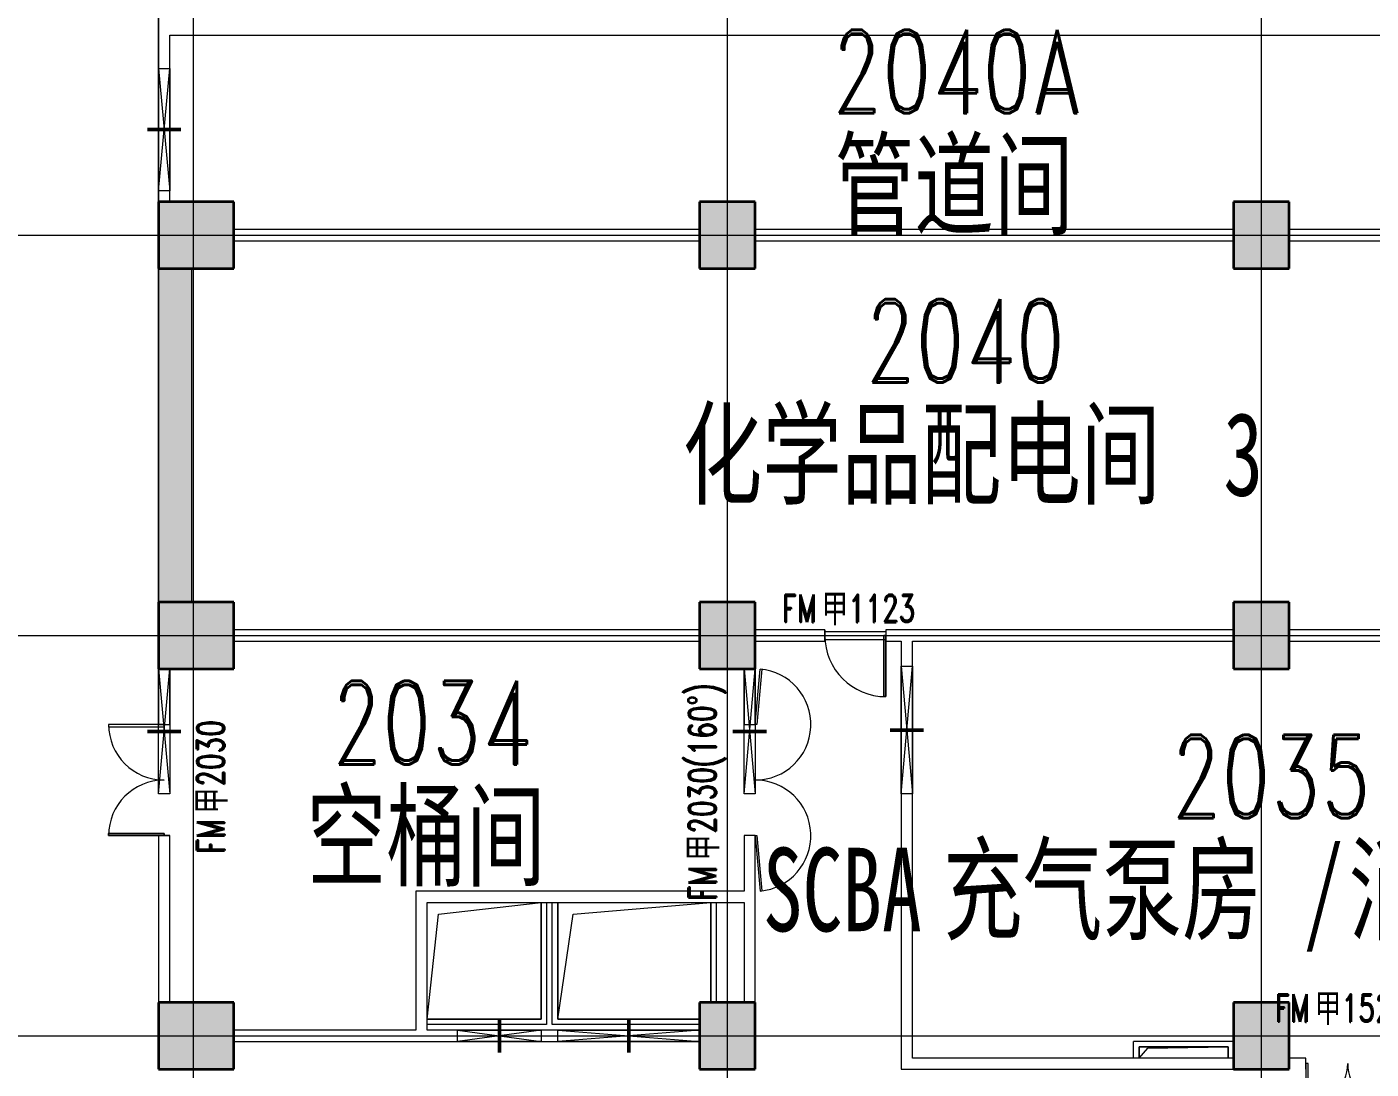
# Model space of a CAD drawing. Header units: millimetres. Extents: x -172041 to 399210, y -31706 to 192400.
# Drawn here: x 241807 to 265971, y 13800 to 32548 of the extents above; entities that cross this region are included whole.
import ezdxf

# ---------------------------------------------------------------- set-up
doc = ezdxf.new("R2010")
doc.units = ezdxf.units.MM
doc.linetypes.add('轴网线', pattern=[22.04, 18.38, -1.83, 0, -1.83])
doc.layers.get('0').update_dxf_attribs({"color": 8})
for name, color, linetype, lineweight in [('A-AREA-IDEN', 8, 'Continuous', 9), ('A-DOOR', 8, 'Continuous', 5), ('A-DOOR-IDEN', 8, 'Continuous', 9), ('A-DOOR-OPNG', 8, 'Continuous', 5), ('A-GENM', 8, 'Continuous', 5), ('A-WALL', 8, 'Continuous', 5), ('A-WALL-PATT', 8, 'Continuous', 9), ('S-COLS', 8, 'Continuous', 5), ('S-GRID', 8, 'Continuous', 9)]:
    doc.layers.add(name, color=color, linetype=linetype, lineweight=lineweight)
doc.styles.add('RomanD', font='romand__.ttf', dxfattribs={"width": 0.7, "height": 1500})
doc.styles.add('RomanD_4', font='romand__.ttf', dxfattribs={"width": 0.7, "height": 500})
doc.styles.add('仿宋_2', font='', dxfattribs={"width": 0.7, "height": 1500})
doc.styles.add('微软雅黑', font='Microsoft YaHei.ttf', dxfattribs={"width": 0.7, "height": 500})
doc.styles.get('仿宋_2').set_extended_font_data('FangSong')

# ---------------------------------------------------------------- blocks, each defined once
blk = doc.blocks.new('砼_柱_矩形 - 1000X1200-501527-LAY-2F-1_500-A')
at = {"layer": 'S-COLS', "lineweight": 15, "true_color": 0xc0c0c0}
blk.add_hatch(color=9, dxfattribs=at).paths.add_polyline_path([(-500, -600), (500, -600), (500, 600), (-500, 600), (-500, -100)], flags=0)
at = {"layer": 'S-COLS', "color": 7, "lineweight": 35}
for p, q in [((500, 600), (-500, 600)), ((-500, 600), (-500, -600)), ((500, -600), (500, 600)), ((-500, -600), (500, -600))]:
    blk.add_line(p, q, dxfattribs=at)
blk = doc.blocks.new('X-ST-F3-02-C-001_HLP2_rvt-1-LAY-2F-1_500-A')
at = {"layer": 'S-COLS', "true_color": 0xc0c0c0}
for points in [[(244375, 28200), (245525, 28200), (245525, 29400), (244175, 29400), (244175, 28200)], [(263500, 28200), (264500, 28200), (264500, 29400), (263500, 29400), (263500, 28700)], [(244775, 21000), (245525, 21000), (245525, 22200), (244175, 22200), (244175, 21000)], [(263500, 21000), (264500, 21000), (264500, 22200), (263500, 22200), (263500, 21500)], [(245175, 13800), (245525, 13800), (245525, 15000), (244175, 15000), (244175, 13800)], [(254149, 13800), (254900, 13800), (254900, 15000), (253900, 15000), (253900, 13800), (254100, 13800)], [(263500, 13800), (264500, 13800), (264500, 15000), (263500, 15000), (263500, 13935)]]:
    blk.add_hatch(color=9, dxfattribs=at).paths.add_polyline_path(points, flags=0)
at = {"layer": 'S-COLS', "color": 7, "lineweight": 35}
for p, q in [((245525, 29400), (244175, 29400)), ((244175, 29400), (244175, 28200)), ((245525, 28200), (245525, 29400)), ((264500, 29400), (263500, 29400)), ((263500, 29400), (263500, 28200)), ((264500, 28200), (264500, 29400)), ((244175, 28200), (245525, 28200)), ((263500, 28200), (264500, 28200)), ((245525, 22200), (244175, 22200)), ((244175, 22200), (244175, 21000)), ((245525, 21000), (245525, 22200)), ((264500, 22200), (263500, 22200)), ((263500, 22200), (263500, 21000)), ((264500, 21000), (264500, 22200)), ((244175, 21000), (245525, 21000)), ((263500, 21000), (264500, 21000)), ((245525, 15000), (244175, 15000)), ((244175, 15000), (244175, 13800)), ((245525, 13800), (245525, 15000)), ((254900, 15000), (253900, 15000)), ((253900, 15000), (253900, 13800)), ((254900, 13800), (254900, 15000)), ((264500, 15000), (263500, 15000)), ((263500, 15000), (263500, 13800)), ((264500, 13800), (264500, 15000)), ((244175, 13800), (245525, 13800)), ((253900, 13800), (254900, 13800)), ((263500, 13800), (264500, 13800))]:
    blk.add_line(p, q, dxfattribs=at)
at = {"lineweight": 15}
for p in [(254400, 28800), (254400, 21600)]:
    blk.add_blockref('砼_柱_矩形 - 1000X1200-501527-LAY-2F-1_500-A', p, dxfattribs=at)
blk = doc.blocks.new('双扇平开门-角度可调 - FM甲2030_160__-4907183-LAY-2F-1_500-A')
at = {"layer": 'A-DOOR'}
for p, q in [((-1000, 100), (-1996, 187)), ((-1993, 217), (-997, 130)), ((-997, 130), (-1000, 100)), ((997, 130), (1993, 217)), ((1000, 100), (997, 130)), ((1000, 100), (1996, 187))]:
    blk.add_line(p, q, dxfattribs=at)
for centre, start, end in [((-1000, 100), 360, 175), ((1000, 100), 5, 180)]:
    blk.add_arc(centre, 1000, start, end, dxfattribs=at)
blk = doc.blocks.new('双扇平开防火门_带观察窗 - FM甲2030-4642942-LAY-2F-1_500-A')
at = {"layer": 'A-DOOR'}
for p, q in [((-1000, 0), (-1000, 1000)), ((-1000, 1000), (-960, 1000)), ((-1000, 1000), (-1000, 800)), ((-960, 1000), (-1000, 1000)), ((-960, 1000), (-960, 0)), ((-960, 800), (-960, 1000)), ((1000, 1000), (960, 1000)), ((960, 1000), (960, 0)), ((1000, 1000), (960, 1000)), ((960, 1000), (960, 800)), ((1000, 0), (1000, 1000)), ((1000, 800), (1000, 1000)), ((-1000, 800), (-1000, 600)), ((-960, 600), (-960, 800)), ((960, 800), (960, 600)), ((1000, 600), (1000, 800)), ((-1000, 600), (-1000, 0)), ((-960, 0), (-960, 600)), ((960, 600), (960, 0)), ((1000, 0), (1000, 600)), ((-960, 0), (-1000, 0)), ((-1000, 0), (-960, 0)), ((960, 0), (1000, 0)), ((960, 0), (1000, 0))]:
    blk.add_line(p, q, dxfattribs=at)
for centre, start, end in [((-1000, 0), 0, 90), ((1000, 0), 90, 180)]:
    blk.add_arc(centre, 1000, start, end, dxfattribs=at)
at = {"layer": 'A-DOOR-OPNG'}
for p, q in [((-1000, 100), (-1000, -100)), ((1000, 100), (1000, -100))]:
    blk.add_line(p, q, dxfattribs=at)
blk = doc.blocks.new('单扇平开防火门_带观察窗 - FM甲1123-4715553-LAY-2F-1_500-A')
at = {"layer": 'A-DOOR'}
for p, q in [((510, -1100), (510, 0)), ((550, 0), (510, 0)), ((510, 0), (510, -700)), ((550, -700), (550, 0)), ((510, 0), (550, 0)), ((550, 0), (550, -1100)), ((510, -700), (510, -900)), ((550, -900), (550, -700)), ((510, -900), (510, -1100)), ((550, -1100), (550, -900)), ((550, -1100), (510, -1100)), ((510, -1100), (550, -1100))]:
    blk.add_line(p, q, dxfattribs=at)
blk.add_arc((550, 0), 1100, 180, 270, dxfattribs=at)
at = {"layer": 'A-DOOR-OPNG'}
for p, q in [((-550, 100), (-550, -100)), ((-550, 70), (550, 70)), ((550, 99), (550, -100)), ((-550, -70), (550, -70))]:
    blk.add_line(p, q, dxfattribs=at)
blk = doc.blocks.new('双扇平开防火门_带观察窗 - FM甲1523-4644315-LAY-2F-1_500-A')
at = {"layer": 'A-DOOR'}
for p, q in [((-750, 0), (-750, 750)), ((-750, 750), (-710, 750)), ((-750, 750), (-750, 550)), ((-710, 750), (-750, 750)), ((-710, 750), (-710, 0)), ((-710, 550), (-710, 750)), ((750, 750), (710, 750)), ((710, 750), (710, 0)), ((750, 750), (710, 750)), ((710, 750), (710, 550)), ((750, 0), (750, 750)), ((750, 550), (750, 750)), ((-750, 550), (-750, 350)), ((-710, 350), (-710, 550)), ((710, 550), (710, 350)), ((750, 350), (750, 550)), ((-750, 350), (-750, 0)), ((-710, 0), (-710, 350)), ((710, 350), (710, 0)), ((750, 0), (750, 350)), ((-710, 0), (-750, 0)), ((-750, 0), (-710, 0)), ((710, 0), (750, 0)), ((710, 0), (750, 0))]:
    blk.add_line(p, q, dxfattribs=at)
for centre, start, end in [((-750, 0), 0, 90), ((750, 0), 90, 180)]:
    blk.add_arc(centre, 750, start, end, dxfattribs=at)
at = {"layer": 'A-DOOR-OPNG'}
for p, q in [((-750, 100), (-750, -100)), ((750, 100), (750, -100))]:
    blk.add_line(p, q, dxfattribs=at)
blk = doc.blocks.new('楼板洞口-A - CO-翻边100mm-3802876-LAY-2F-1_500-A')
at = {"layer": 'A-GENM'}
for p, q in [((-100, 0), (-100, 300)), ((1700, 300), (-100, 300)), ((0, 0), (0, 200)), ((0, 200), (1600, 200)), ((0, 200), (0, 0)), ((1600, 200), (0, 200)), ((0, 0), (160, 180)), ((160, 180), (1600, 200)), ((1600, 200), (1600, 0)), ((1600, 0), (1600, 200))]:
    blk.add_line(p, q, dxfattribs=at)
blk = doc.blocks.new('楼板洞口-A - F01-翻边100-4495792-LAY-2F-1_500-A')
at = {"layer": 'A-GENM'}
for p, q in [((205, 1890), (2050, 2100)), ((2050, 2100), (2050, 0)), ((2050, 0), (2050, 2100)), ((2150, 2100), (2150, -100)), ((0, 0), (205, 1890)), ((2050, 0), (0, 0)), ((0, 0), (2050, 0)), ((2150, -100), (0, -100))]:
    blk.add_line(p, q, dxfattribs=at)
blk = doc.blocks.new('楼板洞口-A - F01-翻边100-4495952-LAY-2F-1_500-A')
at = {"layer": 'A-GENM'}
for p, q in [((-100, -100), (-100, 2100)), ((0, 0), (0, 2100)), ((0, 2100), (0, 0)), ((275, 1890), (2750, 2100)), ((2750, 2100), (2750, 300)), ((2750, 300), (2750, 2100)), ((2850, 2100), (2850, 300)), ((0, 0), (275, 1890)), ((2550, 0), (0, 0)), ((0, 0), (2550, 0)), ((2550, -100), (-100, -100))]:
    blk.add_line(p, q, dxfattribs=at)
blk = doc.blocks.new('矩形墙洞-D - F01-4899617-LAY-2F-1_500-A')
at = {"layer": 'A-GENM', "color": 7, "lineweight": 50}
blk.add_line((125, 300), (125, -300), dxfattribs=at)
at = {"layer": 'A-GENM'}
for p, q in [((-1000, -100), (-1000, 100)), ((-1000, 100), (1250, 100)), ((1250, -100), (-1000, 100)), ((-1000, -100), (1250, 100)), ((1250, 100), (1250, -100)), ((1250, -100), (-1000, -100))]:
    blk.add_line(p, q, dxfattribs=at)
blk = doc.blocks.new('矩形墙洞-D - F01-4899633-LAY-2F-1_500-A')
at = {"layer": 'A-GENM', "color": 7, "lineweight": 50}
blk.add_line((125, 300), (125, -300), dxfattribs=at)
at = {"layer": 'A-GENM'}
for p, q in [((-1000, -100), (-1000, 100)), ((-1000, 100), (1250, 100)), ((1250, -100), (-1000, 100)), ((-1000, -100), (1250, 100)), ((1250, 100), (1250, -100)), ((1250, -100), (-1000, -100))]:
    blk.add_line(p, q, dxfattribs=at)
blk = doc.blocks.new('矩形墙洞-D - F01-4899623-LAY-2F-1_500-A')
at = {"layer": 'A-GENM', "color": 7, "lineweight": 50}
blk.add_line((125, 300), (125, -300), dxfattribs=at)
at = {"layer": 'A-GENM'}
for p, q in [((-1025, -100), (-1025, 100)), ((-1025, 100), (1275, 100)), ((1275, -100), (-1025, 100)), ((-1025, -100), (1275, 100)), ((1275, 100), (1275, -100)), ((1275, -100), (-1025, -100))]:
    blk.add_line(p, q, dxfattribs=at)
blk = doc.blocks.new('矩形墙洞-D - F01-4899631-LAY-2F-1_500-A')
at = {"layer": 'A-GENM', "color": 7, "lineweight": 50}
blk.add_line((125, 300), (125, -300), dxfattribs=at)
at = {"layer": 'A-GENM'}
for p, q in [((-625, -100), (-625, 100)), ((-625, 100), (875, 100)), ((875, -100), (-625, 100)), ((-625, -100), (875, 100)), ((875, 100), (875, -100)), ((875, -100), (-625, -100))]:
    blk.add_line(p, q, dxfattribs=at)
blk = doc.blocks.new('矩形墙洞-D - F01-4899630-LAY-2F-1_500-A')
at = {"layer": 'A-GENM', "color": 7, "lineweight": 50}
blk.add_line((125, 300), (125, -300), dxfattribs=at)
at = {"layer": 'A-GENM'}
for p, q in [((-1150, -100), (-1150, 100)), ((-1150, 100), (1400, 100)), ((1400, -100), (-1150, 100)), ((-1150, -100), (1400, 100)), ((1400, 100), (1400, -100)), ((1400, -100), (-1150, -100))]:
    blk.add_line(p, q, dxfattribs=at)
blk = doc.blocks.new('矩形墙洞-D - F01-4899616-LAY-2F-1_500-A')
at = {"layer": 'A-GENM', "color": 7, "lineweight": 50}
blk.add_line((125, 300), (125, -300), dxfattribs=at)
at = {"layer": 'A-GENM'}
for p, q in [((-975, -100), (-975, 100)), ((-975, 100), (1225, 100)), ((1225, -100), (-975, 100)), ((-975, -100), (1225, 100)), ((1225, 100), (1225, -100)), ((1225, -100), (-975, -100))]:
    blk.add_line(p, q, dxfattribs=at)

msp = doc.modelspace()

# ---------------------------------------------------------------- hatches: boundary and pattern name
at = {"layer": 'A-WALL-PATT', "lineweight": 5}
msp.add_hatch(color=256, dxfattribs=at).paths.add_polyline_path([(244233.3, 22200), (244775, 22200), (244775, 28200), (244175, 28200), (244175, 22200)], flags=0)

# ---------------------------------------------------------------- linework, layer by layer
at = {"layer": 'A-WALL', "lineweight": 9}
for p, q in [((244175, 29400), (244175, 35400)), ((244175, 35400), (244175, 29400)), ((244375, 32400), (269450, 32400)), ((244375, 29400), (244375, 32400)), ((253900, 28900), (245525, 28900)), ((263500, 28900), (254900, 28900)), ((269200, 28900), (264500, 28900)), ((245525, 28700), (253900, 28700)), ((254900, 28700), (263500, 28700)), ((264500, 28700), (269450, 28700)), ((244175, 28200), (244175, 22200)), ((244775, 22200), (244775, 28200)), ((253900, 21700), (245525, 21700)), ((256150, 21700), (254900, 21700)), ((256150, 21500), (256150, 21700)), ((263500, 21700), (257250, 21700)), ((257250, 21700), (257250, 21600)), ((269450, 21700), (264500, 21700)), ((245525, 21500), (253900, 21500)), ((254900, 21500), (256150, 21500)), ((257250, 21500), (257525, 21500)), ((257525, 21500), (257525, 13800)), ((257725, 14000), (257725, 21500)), ((257725, 21500), (263500, 21500)), ((264500, 21500), (269450, 21500)), ((244175, 20000), (244175, 21000)), ((244175, 21000), (244175, 20000)), ((244375, 20000), (244375, 21000)), ((254700, 21000), (254700, 20000)), ((254900, 20000), (254900, 21000)), ((244275, 20000), (244375, 20000)), ((254700, 20000), (254900, 20000)), ((244175, 18000), (244175, 15000)), ((244375, 18000), (244275, 18000)), ((244375, 15000), (244375, 18000)), ((254700, 18000), (254700, 17000)), ((254900, 18000), (254700, 18000)), ((254900, 15000), (254900, 18000)), ((248800, 17000), (248800, 14500)), ((254700, 17000), (248800, 17000)), ((249000, 14500), (249000, 16800)), ((249000, 16800), (254700, 16800)), ((254700, 16800), (254700, 15000)), ((248800, 14500), (245525, 14500)), ((253900, 14500), (249000, 14500)), ((245525, 14300), (253900, 14300)), ((257525, 13800), (263500, 13800)), ((263500, 14000), (257725, 14000)), ((264800, 14000), (264500, 14000)), ((264800, 13900), (264800, 14000))]:
    msp.add_line(p, q, dxfattribs=at)
at = {"layer": 'A-WALL'}
msp.add_line((244175, 22200), (244175, 28200), dxfattribs=at)
at = {"layer": 'S-GRID', "linetype": '轴网线'}
for p, q in [((244800, -17706.2), (244800, 174400)), ((254400, -17706.2), (254400, 174400)), ((264000, -17706.2), (264000, 174400)), ((-16000, 28800), (308800, 28800)), ((-16000, 21600), (308800, 21600)), ((-16000, 14400), (308800, 14400))]:
    msp.add_line(p, q, dxfattribs=at)

# ---------------------------------------------------------------- block references
at = {"lineweight": 5}
msp.add_blockref('X-ST-F3-02-C-001_HLP2_rvt-1-LAY-2F-1_500-A', (0, 0), dxfattribs=at)
at = {"layer": 'A-DOOR'}
msp.add_blockref('单扇平开防火门_带观察窗 - FM甲1123-4715553-LAY-2F-1_500-A', (256700, 21600), dxfattribs=at)
for name, p, rotation in [('双扇平开门-角度可调 - FM甲2030_160__-4907183-LAY-2F-1_500-A', (254800, 19000), 269.9999999999998), ('双扇平开防火门_带观察窗 - FM甲2030-4642942-LAY-2F-1_500-A', (244275, 19000), 89.99999999999964), ('双扇平开防火门_带观察窗 - FM甲1523-4644315-LAY-2F-1_500-A', (265550, 13900), 180)]:
    msp.add_blockref(name, p, dxfattribs=dict(at, rotation=rotation))
at = {"layer": 'A-GENM'}
for name, p, rotation in [('矩形墙洞-D - F01-4899616-LAY-2F-1_500-A', (244275, 30825), 269.9999999999996), ('矩形墙洞-D - F01-4899623-LAY-2F-1_500-A', (257625, 20025), 270), ('矩形墙洞-D - F01-4899617-LAY-2F-1_500-A', (244275, 20000), 269.9999999999996), ('矩形墙洞-D - F01-4899633-LAY-2F-1_500-A', (254800, 20000), 269.9999999999998), ('矩形墙洞-D - F01-4899631-LAY-2F-1_500-A', (250425, 14400), 180), ('矩形墙洞-D - F01-4899630-LAY-2F-1_500-A', (252750, 14400), 180)]:
    msp.add_blockref(name, p, dxfattribs=dict(at, rotation=rotation))
for name, p in [('楼板洞口-A - F01-翻边100-4495792-LAY-2F-1_500-A', (249000, 14700)), ('楼板洞口-A - F01-翻边100-4495952-LAY-2F-1_500-A', (251350, 14700)), ('楼板洞口-A - CO-翻边100mm-3802876-LAY-2F-1_500-A', (261800, 14000))]:
    msp.add_blockref(name, p, dxfattribs=at)

# ---------------------------------------------------------------- texts
at = {"layer": 'A-AREA-IDEN', "char_height": 1500, "attachment_point": 1}
for s, insert, width, style in [('2040A', (256274.8, 32495.2), 6032.698, 'RomanD'), ('管道间', (256326.8, 30461.1), 5892.403, '仿宋_2'), ('2040', (256873.5, 27648.4), 4826.159, 'RomanD'), ('化学品配电间', (253591.8, 25614.2), 11784.806, '仿宋_2'), ('\\f仿宋|b0|i0|c134|p49|;\\W.7;3', (263315.2, 25614.2), 982.067, '仿宋_2'), ('2034', (247283.9, 20782.4), 4826.159, 'RomanD'), ('2035', (262370.6, 19815), 4826.159, 'RomanD'), ('空桶间', (246837.2, 18748.2), 5892.403, '仿宋_2'), ('充气泵房', (258277, 17780.8), 7856.537, '仿宋_2'), ('\\f仿宋|b0|i0|c134|p49|;\\W.7;/', (264759.3, 17780.8), 982.067, '仿宋_2'), ('消防器材室', (265569.5, 17780.8), 9820.672, '仿宋_2'), ('SCBA', (255035.8, 17780.8), 3928.269, '仿宋_2')]:
    msp.add_mtext(s, dxfattribs=dict(at, insert=insert, width=width, style=style))
at = {"layer": 'A-DOOR-IDEN', "char_height": 500, "attachment_point": 1}
for s, insert, width, style in [('FM', (255375.1, 22338.2), 869.831, 'RomanD_4'), ('\\f微软雅黑|b0|i0|c134|p34|;\\W.7;甲', (256092.8, 22338.2), 589.24, '微软雅黑'), ('1123', (256579, 22338.2), 1683.544, 'RomanD_4'), ('FM', (264239.2, 15151.2), 869.831, 'RomanD_4'), ('\\f微软雅黑|b0|i0|c134|p34|;\\W.7;甲', (264956.8, 15151.2), 589.24, '微软雅黑'), ('1523', (265443, 15151.2), 1683.544, 'RomanD_4')]:
    msp.add_mtext(s, dxfattribs=dict(at, insert=insert, width=width, style=style))
at = {"layer": 'A-DOOR-IDEN', "char_height": 500, "attachment_point": 1, "rotation": 90}
for s, insert, width, style in [('2030(160°)', (253697.4, 18033.7), 3731.855, 'RomanD_4'), ('2030', (244862, 18879), 1683.544, 'RomanD_4'), ('\\f微软雅黑|b0|i0|c134|p34|;\\W.7;甲', (244862, 18392.8), 589.24, '微软雅黑'), ('FM', (244862, 17675.1), 869.831, 'RomanD_4'), ('\\f微软雅黑|b0|i0|c134|p34|;\\W.7;甲', (253697.4, 17547.5), 589.24, '微软雅黑'), ('FM', (253697.4, 16829.9), 869.831, 'RomanD_4')]:
    msp.add_mtext(s, dxfattribs=dict(at, insert=insert, width=width, style=style))

doc.saveas('drawing.dxf')
